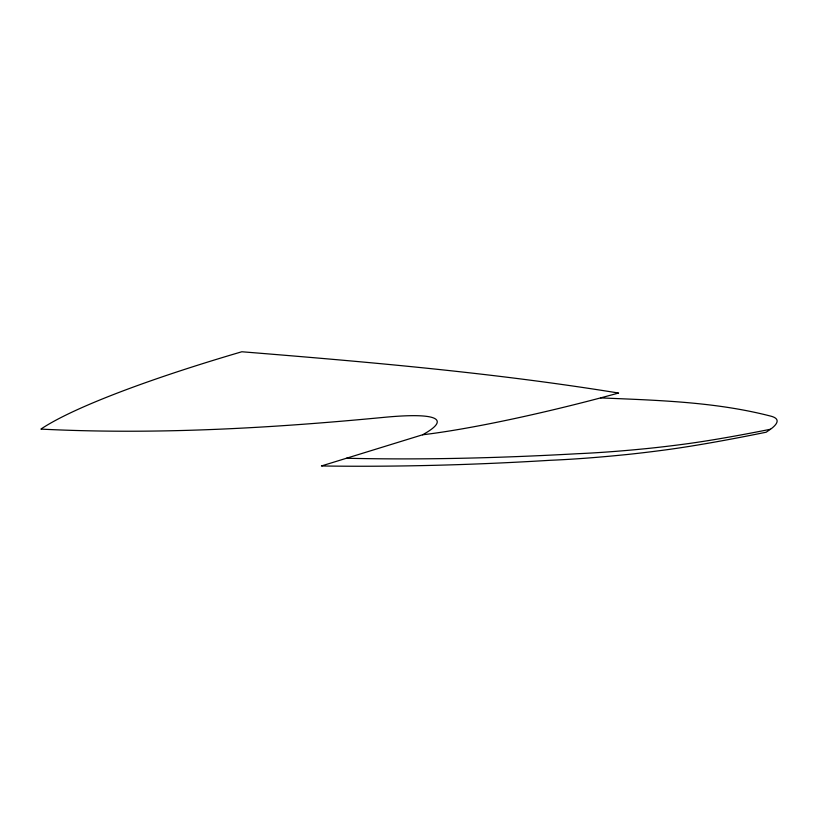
<?xml version="1.0" encoding="UTF-8"?>
<svg xmlns="http://www.w3.org/2000/svg" width="818" height="818" viewBox="0 0 818 818"><rect width="100%" height="100%" fill="white"/><g stroke="black" fill="none" stroke-linecap="round" stroke-linejoin="round"><path stroke-width="1.23" d="M422.589 434.777L321.433 465.963C397.814 467.058 474.225 464.931 550.473 460.278A2856.221 235.42 -17.8 0 0 615.32 455.667L626.005 454.624A1071.948 91.002 -15.9 0 0 663.705 450.145A429.276 34.499 -15.1 0 0 766.21 432.201L771.446 428.56A534.512 40.358 -13.9 0 0 771.354 416.29C715.719 401.781 657.733 400.329 600.606 397.896A212.854 22.342 -14.4 0 1 422.589 434.777A268.805 27.72 -13.6 0 0 383.223 417.425C269.531 428.295 155.093 434.839 40.9 429.102A340.032 43.293 -13.9 0 1 241.842 351.76C367.763 361.934 493.827 372.773 618.602 393.049L600.606 397.896M770.505 429.245L764.84 430.38A404.112 32.444 -15.1 0 1 682.12 444.43A1036.488 87.761 -15.9 0 1 645.801 448.673L635.433 449.665A2773.582 227.956 -17.7 0 1 577.784 453.704C501.311 457.957 424.695 460.002 348.11 458.284L346.321 458.295"/></g></svg>
